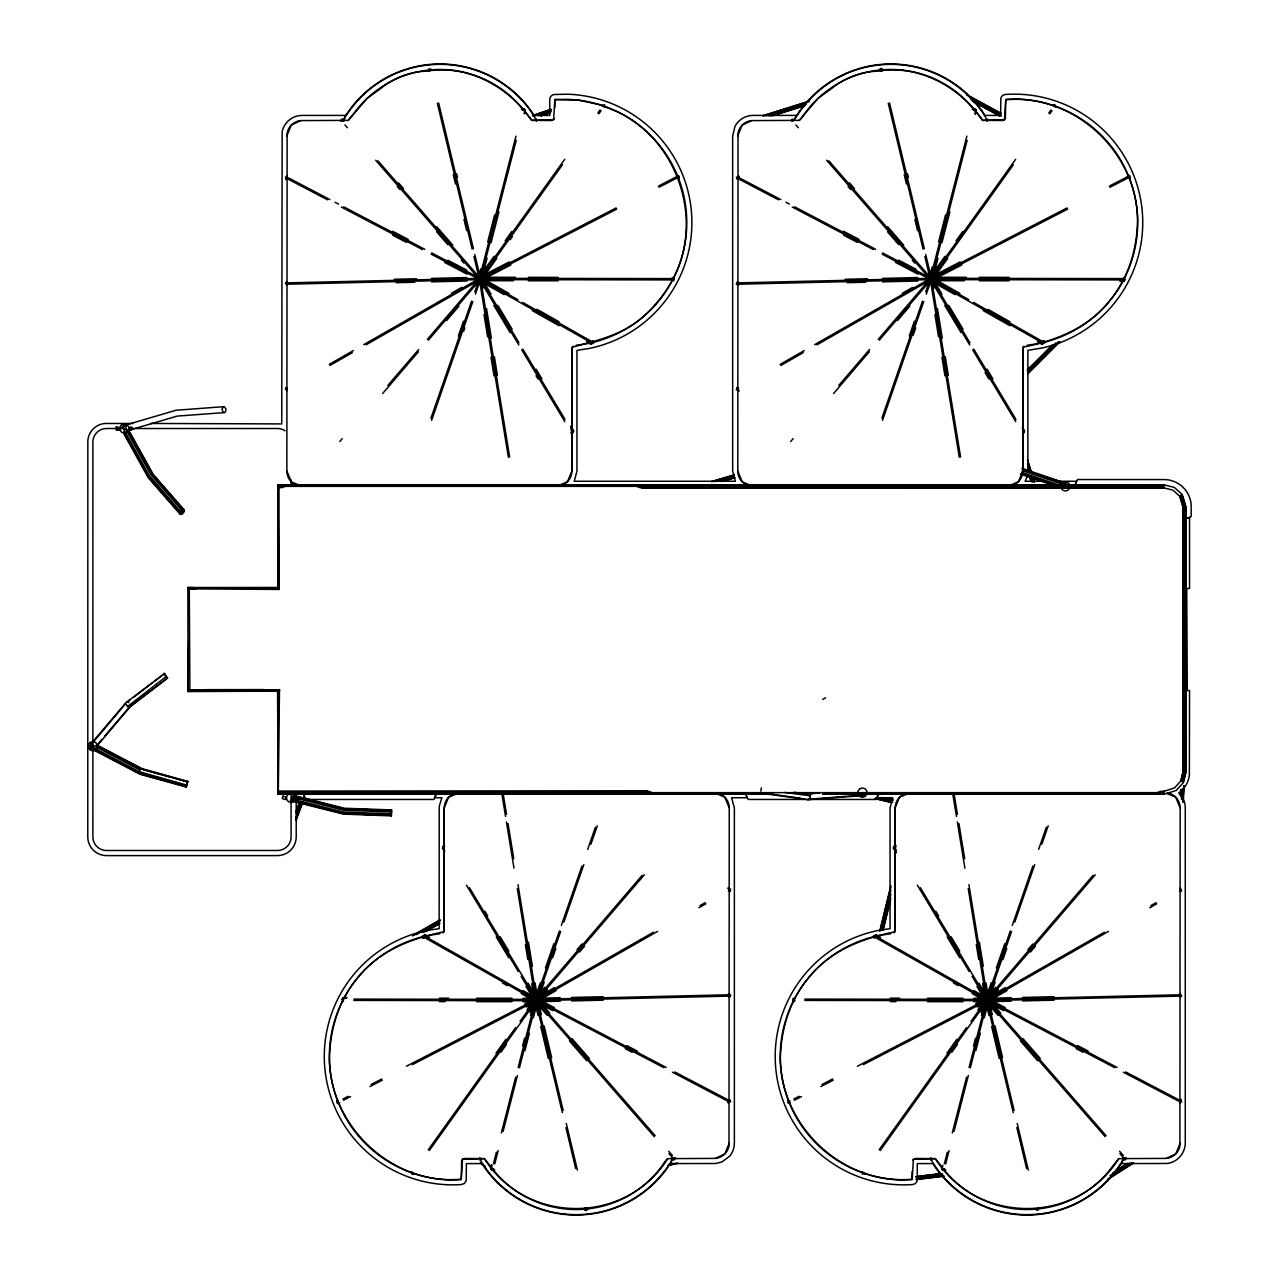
<?xml version="1.0" encoding="UTF-8"?>
<svg xmlns="http://www.w3.org/2000/svg" width="1279" height="1279" viewBox="0 0 1279 1279"><rect width="100%" height="100%" fill="white"/><g stroke="black" fill="none" stroke-linecap="round" stroke-linejoin="round"><path stroke-width="1.5" d="M772.964 794.163L278.167 794.163L278.23 691.14L187.853 691.555L188.652 641.387M278.262 485.892L278.262 489.809L278.167 484.837L1164.018 484.821L1174.362 487.427L1182.292 494.653L1185.953 506.756L1185.953 772.228L1183.363 782.572L1176.136 790.518L1164.45 794.099L824.875 793.875M279.43 589.091L278.454 589.043L278.167 484.837M554.846 107.516L554.846 99.554L567.364 99.314A123.36 123.36 0 0 1 587.397 343.619L576.189 345.266M912.183 1171.484L912.167 1179.446L899.665 1179.686A123.36 123.36 0 0 1 879.632 935.381L890.823 933.734M1022.768 469.121L1022.784 348.815A3.405 3.405 0 0 1 1024.047 346.161M1027.884 471.136L1027.884 350.35L1043.328 347.76A128.46 128.46 0 0 0 1141.364 203.873A128.46 128.46 0 0 0 1005.981 94.422L1004.111 94.726A5.1 5.1 0 0 0 1000.817 98.307L1000.658 115.414L984.574 115.414A111.449 111.449 0 0 0 797.249 115.414L752.995 115.414A20.448 20.448 0 0 0 735.041 126.285L732.659 135.878L732.659 471.008L735.409 481.256L574.207 481.256L576.973 471.136L576.973 350.35L588.452 348.607A128.46 128.46 0 0 0 567.524 94.214L554.255 94.486A5.1 5.1 0 0 0 549.746 99.298L549.746 115.414L533.663 115.414A111.449 111.449 0 0 0 346.321 115.414L302.084 115.414A20.432 20.432 0 0 0 282.147 131.769L281.748 423.909L150.522 423.461M1183.187 648.485L1183.187 506.804L1179.83 495.916M1182.643 496.652L1185.665 506.772L1185.665 772.228L1183.187 782.284M479.881 277.255L479.961 280.693L513.471 280.74M480.009 280.693L480.009 277.255L515.341 277.303M523.095 998.291L536.109 998.307L536.237 1000.674L536.237 1001.745L523.095 1001.729M673.346 279.909C673.09 272.491 671.843 284.306 673.346 279.909L480.025 279.637M974.006 1001.729L987.02 1001.745L987.02 998.307L1011.241 997.732M1120.132 281.38L1123.841 281.38L1123.586 277.543M1164.05 485.125L278.183 485.125L278.23 587.86M279.094 693.554L279.493 689.541L278.167 794.163M248.014 588.356L277.751 588.42L278.438 486.819L284.418 486.819M794.131 792.261L809.559 794.323L810.342 797.68L808.04 799.679L760.589 793.188L764.49 793.156M676.895 175.383L678.861 178.692L677.262 176.39M790.134 1103.617L788.168 1100.308L789.767 1102.61M964.382 280.74L930.92 280.693L930.92 277.255L927.067 277.351M290.381 800.75L343.491 814.131L391.342 815.89L391.566 809.927L344.371 808.248L295.593 795.922M822.845 794.163L1164.002 794.179L1164.082 792.165M1164.002 794.179L1164.05 791.397M278.502 791.413L647.478 791.109M1180.533 795.762L1180.837 789.814M1180.837 795.378L1181.156 789.431M1181.412 799.135L1181.924 789.223M1182.356 799.183L1182.867 789.271M1182.963 802.253L1183.842 785.594M1183.267 801.869L1184.114 786.009M584.583 1209.183A106.349 106.349 0 0 1 490.688 1166.512L484.405 1158.63L464.661 1158.47L462.502 1159.254L461.255 1179.446L448.737 1179.686A123.36 123.36 0 0 1 423.653 936.5M882.446 69.817A106.349 106.349 0 0 1 976.341 112.488L982.624 120.37L1002.352 120.53L1004.511 119.746L1005.758 99.554L1018.276 99.314A123.36 123.36 0 0 1 1043.376 342.5M1066.654 485.812L1066.398 483.542L1021.985 468.338M300.405 485.62L291.404 481.927L286.848 471.088L287.135 132.936A15.316 15.316 0 0 1 300.741 120.594L348.272 120.37L354.571 112.488A106.349 106.349 0 0 1 429.552 69.993M751.317 485.62L742.316 481.927L737.775 471.088L738.047 132.936A15.316 15.316 0 0 1 751.668 120.594L799.183 120.37L800.862 119.219M715.696 793.38L724.713 797.073L729.254 807.912L728.982 1146.064A15.316 15.316 0 0 1 715.361 1158.406L667.83 1158.63L666.167 1159.781M1166.624 793.38L1175.625 797.073L1180.165 807.912L1179.893 1146.064A15.316 15.316 0 0 1 1166.272 1158.406L1118.741 1158.63L1112.458 1166.512A106.349 106.349 0 0 1 1037.477 1209.007M436.123 792.996L433.965 799.455L305.953 799.455M878.369 792.996L876.211 799.455L748.199 799.455L746.328 795.858M764.986 793.108L278.262 793.108L278.518 791.125M287.151 285.265L287.072 281.828M737.328 282.899C738.718 278.47 737.775 290.317 737.328 282.899L930.792 278.326L1124.273 278.598M729.701 996.101C728.295 1000.53 729.254 988.683 729.701 996.101L536.237 1000.674M1179.877 993.735L1179.957 997.172M761.325 787.848L760.877 791.141M346.897 997.62L343.188 997.62L343.443 1001.457M91.081 744.282L90.393 747.671L91.496 748.902L140.035 774.259L186.19 787.065L187.773 781.325L142.273 768.727L97.684 745.417M186.19 787.065L187.773 781.325M277.255 691.188L278.23 691.14L278.262 793.108M1181.732 781.373L1183.954 772.212L1183.954 506.772L1180.421 495.421M1182.563 781.821L1184.898 772.228L1184.898 506.772L1181.236 494.925M879.744 931.096L890.887 885.564M880.112 930.84L890.792 887.194M881.103 929.993L890.855 890.136M882.03 930.217L890.839 894.165M882.83 930.201L890.712 897.938M883.181 929.929L890.616 899.569M1180.997 781.117L1183.187 772.212L1183.187 506.788M1183.027 782.588L1185.665 772.228L1185.665 506.756M121.889 428.273L123.535 425.651L176.086 410.239L223.841 406.674L225.999 408.577L225.472 411.95L224.289 412.605L177.189 416.091L128.923 430.272M480.776 268.878L478.298 278.502L481.639 279.366L487.075 258.182M487.699 241.907L494.621 214.92M479.337 278.742L515.949 136.134M516.236 140.29L480.616 279.078L509.666 457.035M491.04 242.754L498.954 211.914M524.134 113.831L525.109 109.978L521.32 109.291M494.781 1169.709L490.672 1168.638L491.648 1164.801M490.992 1169.022L491.983 1165.169M522.599 1045.886L524.582 1038.164M530.513 1015.046L534.078 999.491M493.454 1163.682L496.412 1152.155M501.352 1132.938L515.677 1077.11M518.155 1067.469L535.501 999.922L517.308 888.585M494.733 1164.002L498.186 1150.556M503.111 1131.339L517.451 1075.511M519.434 1067.805L536.764 1000.258L560.65 931.4M524.95 1050.587L529.394 1033.24M533.359 1017.828L537.804 1000.498L534.462 999.634M932.183 266.959L929.225 278.502L932.551 279.366L937.987 258.182M938.61 241.907L945.549 214.92M966.86 136.134L930.249 278.742L925.724 291.836M967.148 140.29L931.528 279.078L960.577 457.035M941.952 242.754L949.865 211.914M975.046 113.831L976.037 109.978L972.232 109.291M975.365 114.199L976.037 109.978M945.709 1169.709L941.904 1169.022L942.895 1165.169M973.511 1045.886L975.493 1038.164M981.425 1015.046L985.39 999.634L988.715 1000.498L984.27 1017.828M944.366 1163.682L947.339 1152.155M952.263 1132.938L966.588 1077.11M969.066 1067.469L986.413 999.922L968.219 888.585M945.645 1164.002L949.098 1150.556M954.038 1131.339L968.363 1075.511M970.345 1067.805L987.676 1000.258L1011.577 931.4M975.861 1050.587L980.306 1033.24M461.655 1160.277L461.255 1179.446C393.66 1185.457 330.973 1127.982 329.454 1060.387C329.63 1030.746 338.28 1001.137 357.417 978.099C378.568 951.064 411.151 938.418 443.829 931.799L444.245 807.912L448.673 797.185L457.786 793.396M1005.358 118.723L1005.758 99.554C1073.369 93.543 1136.056 151.018 1137.575 218.613C1137.399 248.254 1128.733 277.863 1109.612 300.901C1088.445 327.936 1055.862 340.582 1023.184 347.201L1022.768 471.088L1018.356 481.815L1009.243 485.604M794.355 119.571L792.149 120.658M458.362 335.993L463.51 321.141M431.007 418.057L471.583 301.109M474.813 291.836L479.321 278.838L478.314 278.454M431.599 420.343L472.83 301.54M475.404 294.122L480.552 279.27L481.575 279.589L480.28 283.298M463.542 331.549L464.821 327.84M540.33 982.72L534.542 999.411L537.788 1000.546L544.23 982M545.478 967.883L553.855 943.742M535.549 999.73L559.419 930.968M561.353 925.388L581.945 866.059M587.716 849.4L595.422 827.209M563.879 922.111L583.832 864.636M590.882 844.284L597.309 825.802M552.592 957.859L555.821 948.57M909.273 335.993L914.421 321.141M881.918 418.057L922.495 301.109M882.51 420.343L923.742 301.54M926.316 294.122L931.464 279.27L932.487 279.589L931.192 283.298M913.158 335.258L915.748 327.84M991.241 982.72L985.454 999.411L988.699 1000.546L995.142 982M996.389 967.883L1004.766 943.742M986.461 999.73L1010.33 930.968M1012.265 925.388L1032.856 866.059M1038.628 849.4L1046.334 827.209M1014.791 922.111L1034.743 864.636M1041.809 844.284L1048.22 825.802M1002.864 959.714L1006.733 948.57M436.107 794.803L435.052 797.744L441.894 797.744L439.225 806.282L439.145 928.65L427.666 930.393A128.476 128.476 0 0 0 325.378 1073.145A128.476 128.476 0 0 0 461.127 1184.578L464.261 1183.571L466.211 1180.693L466.371 1163.586L482.455 1163.586A111.449 111.449 0 0 0 669.78 1163.586L715.856 1163.49L721.836 1161.987L729.669 1156.184A20.496 20.496 0 0 0 734.37 1143.122L734.37 807.992L731.604 797.744L747.096 797.744L746.057 794.803M878.353 794.803L877.314 797.744L892.806 797.744L890.056 807.864L890.056 928.65L878.577 930.393A128.46 128.46 0 0 0 776.337 1073.401A128.46 128.46 0 0 0 912.503 1184.562L914.293 1184.082A5.1 5.1 0 0 0 917.267 1179.702L917.283 1163.586L933.366 1163.586A111.449 111.449 0 0 0 1120.692 1163.586L1166.944 1163.474C1177.16 1162.531 1185.217 1153.242 1185.281 1143.122L1185.281 807.864A20.448 20.448 0 0 0 1181.78 796.545L1178.758 793.028L1183.571 788.599A25.516 25.516 0 0 0 1189.374 774.978L1189.534 690.548L1184.418 690.548M1075.447 484.197L1076.502 481.256L1056.742 481.256M91.976 748.727L90.585 747.544L90.601 744.33L126.013 702.555L164.559 673.537L167.565 678.014L130.154 706.839L97.652 745.225M286.832 177.014L285.856 179.652L286.88 178.516M738.75 175.878L737.168 179.396M738.766 176.342L737.791 178.516M728.247 1102.658L729.238 1100.484M728.263 1103.122L729.845 1099.604M1179.574 1102.866L1181.156 1099.348L1180.149 1100.484M586.485 341.749L591.17 344.403L592.817 340.901M429.616 937.251L424.948 934.597L422.853 938.306M1037.397 341.749L1042.081 344.403L1044.176 340.694M880.544 937.251L875.859 934.597L874.212 938.099M295.881 812.069L299.238 803.004M296.28 811.845L299.638 802.764M296.408 813.716L300.437 802.828M298.023 809.351L300.037 803.899M295.945 817.681L301.316 803.164M295.913 819.967L302.627 801.821M296.073 820.399L302.787 802.253M187.565 781.853L140.898 768.791L138.931 771.589L139.091 773.251L186.286 786.505M286.848 135.878L291.276 125.07L300.741 120.594M737.759 135.878L742.188 125.07L751.668 120.594M729.254 1143.122L724.825 1153.93L715.361 1158.406M1180.165 1143.122L1175.737 1153.93L1166.272 1158.406M1027.085 476.651L1025.134 481.256L1042.913 481.256M571.521 432.782L573.679 430.975L570.818 426.179M444.341 851.222L442.422 848.025L444.58 846.218M1022.449 432.782L1024.607 430.975L1022.688 427.778M896.211 852.821L893.334 848.025L895.492 846.218M479.113 280.469L480.712 277.431L477.259 275.625M552.656 1010.618L535.389 1001.569L536.988 998.531L554.255 1007.58M930.041 280.469L931.64 277.431L928.17 275.625M179.843 513.918L181.73 510.161L184.336 510.001L182.449 513.774L179.843 513.918L148.364 477.834L123.663 433.373M291.052 799.999L294.554 793.028M293.594 798.288L296.2 793.076M294.634 797.488L296.376 794.035M1003.583 1010.618L986.301 1001.569L987.9 998.531L1005.166 1007.58M391.342 815.89L391.566 809.927M504.15 294.65L479.145 280.485L480.84 277.495L508.978 293.419M522.919 990.554L536.972 998.515L535.277 1001.505L521.224 993.543M955.061 294.65L930.057 280.485L931.751 277.495L959.889 293.419M973.831 990.554L987.884 998.515L986.189 1001.505L972.136 993.543M794.723 119.091L798.496 112.76A111.881 111.881 0 0 1 983.359 112.84L987.276 120.706M670.276 1163.586L672.434 1157.751L672.13 1160.421L668.517 1166.24A111.881 111.881 0 0 1 483.654 1166.16L479.753 1158.294M1121.203 1163.586L1123.346 1157.751L1123.042 1160.421L1119.445 1166.24A111.881 111.881 0 0 1 934.565 1166.16L930.664 1158.294M591.49 342.884L592.129 341.749M874.884 937.251L875.539 936.116M808.04 799.679L862.654 795.618L865.116 793.364L864.076 794.851L860.607 794.867M794.883 118.579L796.737 115.414M121.601 428.481L122.496 427.026L125.806 426.147M1163.33 791.557L1174.57 787.88L1180.661 781.133L1182.899 772.212L1182.899 506.804L1179.67 496.22L1172.907 490.129L1164.002 487.891L641.482 487.891M1164.45 794.099L1163.57 791.173M345.89 115.414L347.584 112.76A111.881 111.881 0 0 1 532.448 112.84L536.365 120.706M282.499 487.587L278.502 487.587L279.126 589.443L189.276 588.868L189.9 689.669M801.773 117.876L805.482 112.488A106.349 106.349 0 0 1 880.464 69.993M665.24 1161.124L661.547 1166.512A106.349 106.349 0 0 1 586.549 1209.007M478.762 283.027L481.224 280.133L478.618 277.895L494.078 256.28M505.157 240.788L511.792 231.499M564.726 159.315L479.465 278.534L427.378 339.319M597.821 113.048L600.027 109.962M496.876 258.278L481.384 279.941L480.536 279.302L562.488 164.719M598.892 113.815L601.098 110.729M510.161 239.701L512.383 236.599M932.151 280.133L929.529 277.895L944.989 256.28M956.068 240.788L962.719 231.499M929.497 277.927L930.393 278.534L1015.638 159.315M1048.732 113.048L1050.938 109.962M947.787 258.278L932.311 279.941L931.464 279.302L1013.4 164.719M1049.803 113.815L1052.009 110.729M495.98 1053.241L505.94 1039.299M526.98 1009.898L534.718 999.059L537.516 1001.073L539.962 998.212M428.257 1149.757L515.629 1027.597M520.057 1021.377L535.565 999.698M429.328 1150.524L536.636 1000.466M500.984 1052.137L506.516 1044.399M529.778 1011.897L537.516 1001.073L534.878 998.867L544.774 987.324M946.892 1053.241L956.852 1039.299M977.891 1009.898L985.629 999.059L988.411 1001.105L980.689 1011.897M879.169 1149.757L966.54 1027.597M970.985 1021.377L986.477 999.698M880.24 1150.524L987.548 1000.466L1095.24 874.82M951.896 1052.137L957.443 1044.399M521.928 109.355L524.278 108.587L524.838 110.298M602.185 105.549L604.551 104.782L604.551 107.26M288.351 794.083L286.656 796.417L286.656 799.311L288.351 801.645L291.1 802.541L293.85 801.645L295.561 799.311L295.561 796.417L293.85 794.083M881.886 71.176L882.43 69.466L880.975 68.411L879.52 69.466L880.08 71.176M972.839 109.355L975.19 108.587L975.19 111.065M1053.097 105.549L1054.567 104.494L1056.022 106.509M339.686 1102.658L337.32 1103.425L336.777 1101.715L338.232 1100.659M1127.343 176.342L1129.693 175.575L1130.252 177.285L1128.797 178.341M413.916 1173.451L412.462 1174.506L411.007 1172.491M491.823 1167.935L491.823 1170.413L494.19 1169.645M1060.978 484.917L1062.689 482.567L1065.439 481.687L1068.189 482.567L1069.883 484.917M1069.883 487.811L1068.189 490.145L1065.439 491.04L1062.689 490.145L1060.978 487.811M857.649 793.3L855.635 794.771L853.605 793.3M585.142 1207.824L584.583 1209.534L586.038 1210.589L587.493 1209.534L586.949 1207.824M862.478 1171.74L862.478 1174.218L864.828 1173.451M945.101 1169.645L942.735 1170.413L942.191 1168.702M423.301 938.099L423.973 937.251M1043.04 341.749L1043.728 340.901M554.447 118.723L551.441 120.53L531.712 120.37L525.413 112.488M912.582 1160.277L915.572 1158.47L935.317 1158.63L941.6 1166.512M90.058 745.865L125.502 703.834L128.859 707.303L167.565 678.014M98.195 743.723L101.936 739.31M104.43 736.384L130.666 705.544M348.272 120.37L367.297 98.195L380.439 88.779A74.901 74.422 -21.1 0 1 427.234 71.128C468.13 64.27 508.962 86.94 531.712 120.37L553.599 119.746L554.846 99.554L579.435 100.306L599.132 104.558L617.981 112.008C674.704 139.219 701.627 211.962 677.342 269.805C669.812 287.183 658.717 302.675 644.68 315.385C624.76 334.235 597.933 340.342 572.273 347.201L571.857 471.088L567.428 481.815L558.331 485.604M339.75 441.543L342.212 438.681M387.825 385.459L418.713 349.423M382.645 393.516L418.473 351.725M428.369 340.166L480.392 279.477M446.595 320.549L458.969 306.113M799.183 120.37L818.224 98.195L831.35 88.779A74.901 74.422 -21.1 0 1 878.145 71.128C919.041 64.27 959.889 86.94 982.624 120.37L1004.511 119.746M790.662 441.543L793.124 438.681M838.736 385.459L869.624 349.423M878.289 339.319L930.313 278.614M833.572 393.516L869.384 351.725M879.297 340.166L931.304 279.477M897.506 320.549L909.881 306.113M576.941 949.785L581.881 944.014M535.709 999.523L642.09 875.412M536.716 1000.386L644.328 874.82M542.44 995.334L547.38 989.562M579.547 952.024L584.503 946.252M667.83 1158.63C625.991 1225.122 526.101 1225.202 484.405 1158.63L462.502 1159.254M995.686 987.324L985.789 998.867L988.427 1001.073L998.291 989.562M1027.852 949.785L1032.808 944.014M986.621 999.523L1093.001 875.412M1030.474 952.024L1035.414 946.252M1118.741 1158.63C1076.902 1225.122 977.012 1225.202 935.317 1158.63L913.414 1159.254L912.167 1179.446C844.572 1185.457 781.885 1127.982 780.366 1060.387C780.542 1030.746 789.191 1001.137 808.328 978.099C829.495 951.064 862.062 938.418 894.756 931.799L895.156 807.912L899.585 797.185L908.698 793.396M1027.197 370.095L1051.993 345.362M1027.661 370.047L1052.457 345.314M1028.364 370.43L1055.894 342.964M1027.661 372.477L1058.5 341.701M1027.533 373.692L1059.699 341.573M1027.996 373.644L1059.651 342.037M431.79 69.769L428.001 70.441L430.799 70.153M1035.223 1209.231L1039.028 1208.559L1036.23 1208.847M478.634 280.069L481.224 277.815L478.762 274.969M934.214 287.887L929.417 279.893L932.151 277.815L929.673 274.969M547.22 1015.366L534.878 1001.185L537.468 998.931L549.81 1013.096M341.237 120.658L343.587 119.123L341.749 121.249M792.66 121.249L793.651 120.386M674.369 1157.751L672.514 1159.877L674.88 1158.342M998.132 1015.366L985.789 1001.185L988.395 998.931L978.931 983.135M1125.28 1157.751L1123.426 1159.877L1125.792 1158.342M127.26 706.775L165.87 676.719L166.957 677.774M188.125 691.427L187.853 587.445L208.381 588.276M130.426 699.709L127.308 702.091L128.907 702.619M133.528 697.327L152.137 683.05M155.239 680.668L164.559 673.537M1115.608 1170.829L1127.071 1163.474M1112.746 1172.987L1127.502 1163.554M1110.044 1175.625L1129.709 1163.043M1110.556 1176.424L1131.867 1162.803M1107.518 1179.27L1133.226 1162.835M1109.053 1178.646L1133.642 1162.915M571.073 432.014L573.679 430.975M528.003 983.135L537.596 999.107L534.654 1000.881L526.021 986.493M895.955 846.986L893.334 848.025M412.797 935.445L440.072 919.841M412.653 935.86L439.928 920.256M416.267 934.677L440.136 921.024M421.862 932.567L438.905 922.83M424.116 932.167L439.464 923.39M426.259 931.272L439.896 923.486M451.423 293.307L461.799 287.375M329.263 364.355L353.372 350.558M363.716 344.659L479.561 278.438L479.065 277.511M329.902 365.49L352.301 352.684M366.098 344.802L480.217 279.589L480.776 280.501L477.323 282.467M902.334 293.307L912.71 287.375M780.174 364.355L804.283 350.558M814.627 344.659L930.472 278.438L929.977 277.511M780.829 365.49L803.212 352.684M817.009 344.802L931.128 279.589L931.688 280.501M554.335 987.644L535.341 998.499L537.036 1001.489L556.045 990.633M653.457 932.215L535.885 999.411L353.883 999.107M699.965 905.644L705.129 902.686M536.54 1000.562L657.566 931.384M698.894 907.77L705.784 903.837M1005.246 987.644L986.253 998.499L987.964 1001.489L1006.957 990.633M986.812 999.411L1104.385 932.215M1150.876 905.644L1156.04 902.686M987.452 1000.562L1108.477 931.384M1149.821 907.77L1156.696 903.837M929.417 279.893L932.375 278.119L941.968 294.09M825.563 697.806L822.669 699.421M90.601 744.33L92.024 743.547M223.841 406.674L222.002 408.864L223.01 412.126L224.289 412.605M509.314 261.891L479.225 277.415L480.792 280.485L510.897 264.945M616.126 207.949L479.737 278.358L286.416 282.899M658.477 186.079L677.902 176.054M480.328 279.525L616.734 209.117M659.085 187.246L678.509 177.221M960.225 261.891L930.137 277.415L931.704 280.485L961.808 264.945M930.648 278.358L1067.038 207.949M1109.405 186.079L1128.813 176.054C1132.011 182.737 1125.664 172.761 1128.813 176.054M931.256 279.525L1067.645 209.117M1109.996 187.246L1129.421 177.221M524.694 1003.999L535.309 998.515L536.892 1001.585L526.277 1007.053M342.9 1099.045L348.192 1096.311M371.134 1084.464L381.718 1078.996M406.434 1066.238L535.773 999.475M343.507 1100.212L350.558 1096.567M369.983 1086.542L382.325 1080.163M412.334 1064.672L536.381 1000.642M975.605 1003.999L986.221 998.515L987.804 1001.585L977.188 1007.053M793.811 1099.045L799.103 1096.311M822.045 1084.464L832.629 1078.996M857.346 1066.238L986.685 999.475M794.419 1100.212L801.469 1096.567M820.894 1086.542L833.237 1080.163M863.245 1064.672L987.292 1000.642L1180.613 996.101M1066.398 483.542L1023.216 469.393M881.711 70.153C886.091 68.171 875.619 70.665 880.432 70.473M585.318 1208.847C580.922 1210.829 591.41 1208.335 586.597 1208.527M819.759 792.852L806.777 794.259L810.63 793.987M976.357 110.362L973.543 110.09M490.672 1168.638L493.47 1168.91M532.608 115.494L551.185 109.211M532.336 115.893L550.929 109.61M535.389 115.686L550.945 110.41M538.251 115.718L551.249 111.305M540.569 115.734L550.578 112.344M541.017 115.893L550.322 112.744M286.848 176.23L285.393 177.285L286.848 179.3M286.848 282.019L285.393 283.075L286.848 285.089M676.975 175.575L679.341 176.342L678.781 178.053L676.975 178.053M286.848 387.809L285.393 388.864L286.848 390.878M672.035 278.023L674.385 278.79L673.825 280.501L672.035 280.501M738.67 284.785L736.304 284.018L736.864 282.307L738.67 282.307M738.67 390.575L736.304 389.807L736.864 388.097L738.67 388.097M1123.841 280.788L1125.296 279.733L1123.841 277.719M1022.784 433.597L1024.239 432.542L1023.68 430.831M444.245 845.403L442.79 846.458L443.349 848.169M870.152 793.875L868.345 793.875M343.188 998.212L341.717 999.267L343.188 1001.281M728.359 888.425L730.709 889.193L730.165 890.903L728.359 890.903M728.359 994.215L730.709 994.982L730.165 996.693L728.359 996.693M794.994 1000.977L792.644 1000.21L793.188 998.499L794.994 998.499M1180.165 891.191L1181.636 890.136L1180.165 888.122M790.038 1103.425L787.688 1102.658L788.248 1100.947L790.038 1100.947M1180.165 996.981L1181.636 995.925L1180.165 993.911M1180.165 1102.77L1181.636 1101.715L1180.165 1099.7M763.115 115.59L809.591 100.993M762.892 115.973L809.367 101.377M765.785 115.861L805.69 103.327M768.791 115.909L805.978 104.239M771.077 116.005L804.539 105.486M773.331 115.59L804.923 105.677M711.38 481.543L734.13 474.861M711.923 481.687L733.746 475.276M714.705 481.671L733.666 476.092M718.766 481.464L733.938 477.003M721.164 481.559L734.45 477.643M723.61 481.144L734.993 477.786M534.046 1000.37L537.835 999.698L541.401 1014.631M480.28 272.923L481.623 278.534L478.282 279.334L481.671 278.742L482.87 286.16M931.208 272.923L932.535 278.534L929.193 279.334L932.583 278.742L933.798 286.16M534.078 1000.514L537.835 999.666L535.118 983.007M988.971 1015.43L985.406 1000.466L988.747 999.666L986.029 983.007M668.741 1164.354L672.594 1163.41M668.102 1165.297L676.431 1163.266M668.485 1165.505L678.126 1163.155M992.312 1014.631L988.747 999.666L985.358 1000.258L982.64 983.567M1027.101 345.266L1038.308 343.619M428.721 935.381L439.912 933.734M916.084 1176.52L939.809 1173.658M915.684 1176.872L942.255 1173.642M916.915 1177.495L942.607 1174.378M917.043 1178.439L942.719 1175.321M915.988 1179.334L943.646 1175.977M916.451 1179.574L944.126 1176.216M809.447 799.151L864.236 794.914M394.268 279.286L416.586 278.758M431.487 278.406L466.851 277.559M286.448 284.226L479.913 279.637M396.202 282.675L414.812 282.243M431.567 281.844L466.947 281.012M845.179 279.286L867.498 278.758M882.398 278.406L917.778 277.559M737.359 284.226L930.824 279.637L1124.257 279.909M847.114 282.675L865.723 282.243M882.478 281.844L917.858 281.012M560.33 997.732L536.141 998.307L536.077 1000.69L536.093 1001.745L560.41 1001.169M571.505 997.46L603.16 996.709M536.205 999.363L729.669 994.774M571.585 1000.913L603.24 1000.162M1022.417 997.46L1054.072 996.709M1180.581 994.774L987.116 999.363L804.795 999.107M1011.321 1001.169L987.148 1001.745L987.068 998.307L974.006 998.291M1022.497 1000.913L1054.152 1000.162M188.125 587.573L277.191 587.445L277.751 588.42M195.959 589.203L189.276 588.868M205.759 689.653L263.266 689.573M188.029 691.299L191.994 691.299M132.68 423.461L104.894 423.477A18.705 18.705 0 0 0 87.835 440.536L87.771 836.882A18.721 18.721 0 0 0 106.237 855.603L277.495 855.603A18.737 18.737 0 0 0 296.216 836.882L296.216 801.661M126.365 428.513L106.493 428.513A13.605 13.605 0 0 0 92.871 442.118L92.871 836.882A13.605 13.605 0 0 0 106.493 850.487L277.495 850.487A13.605 13.605 0 0 0 291.1 836.882L291.1 793.012M132.329 428.513L277.495 428.513A13.605 13.605 0 0 1 285.057 430.799M278.326 485.892L1164.066 485.892M643.289 486.356L278.342 486.356L278.342 586.469M637.47 486.835L1164.066 486.835M639.5 487.587L1164.05 487.603M1184.418 588.452L1189.534 588.452L1189.534 517.419L1184.194 518.666A11.047 11.047 0 0 0 1191.229 516.332L1191.133 504.438A27.227 27.227 0 0 0 1164.002 479.561L1077.589 479.545L1075.719 483.142A11.063 11.063 0 0 0 1075.287 485.269M278.47 791.413L649.412 791.397M1159.973 791.397L1163.97 791.397M278.358 792.165L651.347 792.165M1157.959 792.165L1163.938 792.165M647.19 792.644L1162.051 792.644M806.873 793.108L810.854 793.108M822.829 793.108L1163.938 793.108M278.183 793.875L772.948 793.875L278.214 793.875L277.559 691.539M806.857 793.875L810.854 793.875M822.813 793.875L1163.97 793.875M806.873 794.163L810.87 794.163M301.396 797.744L304.85 797.744L303.81 794.803M966.253 277.303L930.92 277.255L930.872 280.693M979.282 277.319L1009.035 277.367M528.371 277.319L558.124 277.367M480.041 278.31L673.346 278.598M979.282 280.772L1009.035 280.804M1120.388 280.98L1124.097 280.98M528.355 280.772L558.124 280.804M188.029 587.701L277.255 587.812M189.995 689.797L279.43 689.909M189.452 690.324L278.934 690.516M890.312 998.164L899.617 998.18M927.499 998.212L962.863 998.275M342.916 998.02L346.625 998.02M439.4 998.164L448.689 998.18M476.587 998.212L511.936 998.275M804.795 1000.418L986.988 1000.69M353.883 1000.418L536.077 1000.69L663.833 1067.693M890.312 1001.601L895.892 1001.617M927.499 1001.665L962.847 1001.713M439.4 1001.601L444.98 1001.617M476.587 1001.665L511.936 1001.713M364.387 809.559L383.988 810.246M355.962 814.068L377.769 814.835M391.262 810.486L343.779 808.728L294.794 796.321M391.038 811.973L343.252 810.167L292.14 797.185M390.974 813.812L342.964 811.973L291.692 798.959M391.086 815.299L343.06 813.492L291.74 800.51M1055.814 107.228L1052.825 104.798L1054.871 106.717M411.198 1171.772L414.188 1174.202L412.158 1172.283M123.535 425.651L126.333 426.978M91.496 748.902L93.127 749.11M784.778 792.452L810.39 795.842M804.283 793.188L808.184 793.731M768.327 793.699L800.91 798.272M887.082 798.384L892.838 799.727M881.727 797.409L893.222 800.126M879.92 797.776L891.415 800.494M875.859 797.792L891.207 801.405M875.412 798.48L892.662 802.541M874.884 798.656L890.216 802.269M296.104 796.641L339.175 807.481M291.18 800.366L332.748 810.806M336.521 811.749L344.067 813.652M522.631 110.09L525.109 109.978M944.398 1168.91L941.904 1169.022M861.007 795.17L862.654 795.618M169.164 776.817L143.216 769.718L104.223 749.446M172.857 777.84L187.693 781.901M186.398 786.537L141.409 774.195L100.018 752.692M186.638 785.066L138.931 771.589L90.233 745.913M793.795 119.283L792.005 119.283L791.445 120.993M738.67 176.518L736.304 177.285L737.759 179.3M1043.12 341.013L1044.575 343.012L1042.225 343.779M591.314 343.779L593.664 343.012L593.104 341.301M570.962 433.309L573.312 432.542L572.768 430.831M896.067 845.691L893.701 846.458L894.261 848.169M875.715 935.221L873.349 935.988L873.909 937.699M424.804 935.221L422.438 935.988L423.893 937.987M729.254 1099.7L730.709 1101.715L728.359 1102.482M1022.033 474.061L1051.29 484.07M1020.53 474.109L1051.658 484.773M1022.321 469.009L1066.782 484.277M1022.241 470.512L1064.799 485.173M1021.793 472.303L1060.515 485.636M1021.138 473.678L1056.038 485.668M931.464 279.27L929.241 278.454M479.321 278.838L480.552 279.27M843.516 231.243L859.04 239.381M898.801 260.229L916.084 269.277M737.743 177.014L780.798 199.572M785.961 202.274L789.399 204.08M794.563 206.798L875.731 249.325M882.654 252.954L931.112 278.358M737.136 178.165L778.463 199.828M792.245 207.054L873.381 249.581M882.046 254.121L930.504 279.525M843.644 235.192L857.458 242.434M895.476 262.371L917.938 274.138M392.589 231.243L408.129 239.381M447.89 260.229L466.899 270.189M288.542 177.909L329.87 199.572M335.034 202.274L338.487 204.08M343.651 206.798L424.82 249.325M431.742 252.954L480.201 278.358M286.208 178.165L327.552 199.828M341.317 207.054L422.47 249.581M431.119 254.121L479.593 279.525L592.289 343.348M392.717 235.192L406.53 242.434M444.564 262.371L467.027 274.138M1077.749 1045.614L1088.109 1051.05M1117.079 1067.437L987.436 999.475L874.74 935.652M1125.696 1071.946L1180.805 1100.835M986.828 1000.642L1114.744 1067.693M1123.362 1072.202L1178.471 1101.091M1076.151 1048.668L1083.057 1052.281M90.393 747.671L139.091 773.251M626.838 1045.614L637.198 1051.05M536.525 999.475L666.167 1067.437M674.784 1071.946L729.893 1100.835M672.45 1072.202L729.286 1101.986M625.239 1048.668L632.146 1052.281M96.069 745.225L140.898 768.791M92.823 745.193L139.619 769.878M966.924 94.758L1001.297 113.447M967.084 95.174L1000.865 113.543M969.386 97.3L1000.322 114.119M970.665 99.075L1001.585 115.893M972.184 100.769L999.682 115.718M974.054 102.128L999.842 116.133M988.027 309.358L1009.898 321.748M931.24 278.422L968.827 299.718M973.527 302.372L1043.856 342.196M930.6 279.573L1043.2 343.348M983.199 310.589L1009.755 325.633M1038.916 342.132L1042.529 344.179M537.116 309.358L558.987 321.748M480.328 278.422L517.915 299.718M522.615 302.372L592.944 342.196M532.288 310.589L558.843 325.633M588.004 342.132L591.617 344.179M875.412 934.821L879.025 936.867M874.085 936.804L986.701 1000.578M953.367 982.911L958.051 985.581M424.5 934.821L428.113 936.867M423.813 935.652L536.429 999.427M423.173 936.804L535.773 1000.578M502.439 982.911L507.139 985.581M738.814 391.182L736.704 387.489L738.814 390.719M728.199 887.818L730.309 891.511L728.215 888.281M1065.631 484.277L1067.198 485.253M478.586 277.927L480.536 279.302M930.393 278.534L931.464 279.302M602.889 105.965L605.383 107.26L602.105 105.214M864.14 1173.035L861.646 1171.74L864.908 1173.786M480.392 1162.771L485.572 1166.624M480.472 1163.187L485.141 1166.672M181.234 509.618L183.824 512.559M179.843 510.817L182.449 513.774M184.544 511.12L153.48 475.772L129.962 433.597M149.531 478.522L161.298 491.935M163.92 494.909L169.148 500.872M171.77 503.862L180.915 514.286M184.336 510.001L153.256 474.445L129.787 432.142M849.448 182.849L854.388 188.509M887.69 226.751L903.741 245.2M828.824 160.77L931.32 278.486M795.842 124.894L798.304 127.724M826.602 160.227L930.329 279.35L969.754 345.01M848.089 186.526L850.551 189.356M887.562 231.851L898.673 244.625M912.279 260.229L914.741 263.058M398.536 182.849L403.461 188.509M436.778 226.751L452.83 245.2M377.913 160.77L480.408 278.486M344.93 124.894L347.392 127.724M375.69 160.227L479.417 279.35L518.842 345.01M397.177 186.526L399.64 189.356M436.651 231.851L447.762 244.625M461.351 260.229L463.829 263.058M1000.722 1013.096L988.395 998.931L985.565 1000.881L976.932 986.493M1022.96 1038.644L1040.259 1058.484M1106.095 1135.72L987.612 999.65L920.368 887.658M1119.637 1151.276L1123.33 1155.513M986.621 1000.514L1105.104 1136.583M1119.876 1153.546L1124.801 1159.206M1020.37 1040.898L1037.653 1060.755M183.249 509.634L152.089 473.758L127.692 429.536M572.049 1038.644L589.331 1058.484M536.684 999.65L655.184 1135.72M668.725 1151.276L672.418 1155.513M535.693 1000.514L654.193 1136.583M668.965 1153.546L673.889 1159.206M569.459 1040.898L586.741 1060.755M179.62 512.799L148.124 476.491L123.487 431.902M181.73 510.161L150.426 473.981L125.981 429.536M180.355 511.36L148.908 475.021L122.496 427.026M165.87 676.719L163.936 673.298M1180.181 890.408L1181.22 891.511L1180.165 888.905M286.848 388.592L285.793 387.489L286.864 390.095M431.519 69.466L429.168 68.698L429.168 71.176M1037.861 1207.824L1037.861 1210.302L1035.494 1209.534M1164.05 793.923L1163.346 792.341M948.682 305.297L963.087 329.279M987.052 369.215L992.808 378.792M1022.193 427.746L1024.399 431.407M969.914 342.74L931.48 278.694L925.692 254.409M973.767 349.135L1015.91 419.352M972.632 349.806L1015.75 421.622M944.765 305.457L961.089 332.652M985.07 372.589L988.891 378.968M935.748 911.208L938.626 915.988M951.08 936.756L959.73 951.144M894.373 846.89L896.275 850.087M917.331 885.148L969.162 971.496M972.056 976.309L986.461 1000.306L1013.256 1112.602M893.541 847.593L896.419 852.374M947.179 936.931L959.65 957.715M491.056 294.09L481.464 278.119L478.506 279.893L483.302 287.887M497.771 305.297L512.176 329.279M536.141 369.215L541.896 378.792M570.61 426.626L573.472 431.407M519.002 342.74L480.552 278.694L474.781 254.409M522.839 349.135L564.998 419.352M570.738 428.913L572.656 432.11M521.72 349.806L564.822 421.622M493.854 305.457L510.177 332.652M536.061 375.786L537.979 378.968M484.837 911.208L487.715 915.988M500.169 936.756L508.802 951.144M469.457 887.658L536.668 999.634M466.419 885.148L518.251 971.496M521.145 976.309L535.549 1000.306L562.344 1112.602M442.63 847.593L444.82 851.254M496.268 936.931L508.738 957.715M930.472 278.438L931.128 279.589M479.561 278.438L480.217 279.589M125.774 435.979L140.019 461.495M141.921 464.901L147.629 475.117M304.066 795.858L305.313 798.256M1027.645 459.928L1031.593 472.926M1033.304 478.49L1034.423 482.199M1027.501 460.488L1031.466 473.486M1032.601 477.195L1034.008 481.815M1027.517 463.19L1029.787 470.608M1032.057 478.026L1033.176 481.751M1027.756 467.171L1028.876 470.88M1030.586 476.459L1032.281 482.023M1029.659 476.06L1031.354 481.623M1029.243 475.676L1030.938 481.24M907.546 173.8L908.426 177.525M889.544 102.975L924.349 248.797M888.265 103.279L923.07 249.101M924.861 256.599L930.217 279.046M904.189 174.599L906.427 183.936M914.901 219.46L917.587 230.684M994.998 1025.854L1002.592 1057.669M987.724 999.954L1014.087 1110.428M1017.205 1123.49L1028.332 1170.125M1016.821 1127.534L1026.621 1168.574M991.641 1026.637L999.235 1058.468M456.619 173.8L457.514 177.525M438.633 102.975L473.438 248.797M437.354 103.279L472.159 249.101M473.949 256.599L479.305 279.046M453.278 174.599L455.5 183.936M463.989 219.46L466.675 230.684M544.071 1025.854L551.681 1057.669M536.796 999.954L563.176 1110.428M566.293 1123.49L577.421 1170.125M565.91 1127.534L575.694 1168.574M534.478 1000.466L538.059 1015.43M540.729 1026.637L548.323 1058.468M937.427 308.431L942.271 338.136M945.293 356.697L948.315 375.243M930.233 279.158L959.282 457.258M934.933 314.554L938.562 336.841M941.904 357.257L944.925 375.802M979.362 942.159L983.311 966.3M954.118 794.003L957.443 814.355M958.946 823.596L964.686 858.737M968.906 884.668L987.692 999.842M952.823 794.211L956.452 816.418M957.347 821.965L964.894 868.201M976.277 944.573L978.691 959.426M486.516 308.431L491.36 338.136M494.381 356.697L497.403 375.243M479.321 279.158L508.371 457.258M484.022 314.554L487.651 336.841M490.992 357.257L494.014 375.802M528.451 942.159L532.384 966.3M503.207 794.003L506.532 814.355M508.035 823.596L513.774 858.737M517.995 884.668L536.78 999.842M501.912 794.211L505.541 816.418M506.436 821.965L513.982 868.201M525.365 944.573L527.779 959.426M531.712 983.567L534.446 1000.258M986.924 118.579L987.228 121.249M930.712 1157.751L931.016 1160.421M536.013 118.579L536.317 121.249M479.801 1157.751L480.105 1160.421M278.502 487.587L278.454 589.043M277.751 690.58L278.183 756.321M1186.768 588.58L1187.056 690.5M1186.209 588.596L1186.496 690.484M1184.994 686.455L1185.009 690.436M278.183 485.125L278.183 491.056M1126.495 1158.007L1125.04 1160.005L1123.586 1158.007M675.584 1158.007L674.129 1160.005L672.658 1158.007M343.443 120.993L341.989 118.995L340.534 120.993M291.1 479.993L291.1 485.988M278.342 690.548L278.342 792.644M904.541 793.843A15.316 15.316 0 0 0 895.156 807.912L895.156 930.185A3.405 3.405 0 0 1 893.893 932.839M1035.494 1209.183A106.349 106.349 0 0 1 942.655 1167.903M1167.759 792.916A15.316 15.316 0 0 1 1180.165 807.912M453.629 793.843A15.316 15.316 0 0 0 444.245 807.912L444.245 930.185A3.405 3.405 0 0 1 442.982 932.839M719.725 793.779A15.316 15.316 0 0 1 729.254 807.912M1022.497 473.949A15.316 15.316 0 0 1 1013.4 485.157M747.304 485.221A15.316 15.316 0 0 1 737.775 471.088M562.488 485.157A15.316 15.316 0 0 0 571.857 471.088L571.857 348.815A3.405 3.405 0 0 1 573.136 346.161M431.535 69.817A106.349 106.349 0 0 1 524.374 111.097M296.376 485.221A15.316 15.316 0 0 1 286.848 471.088M793.667 999.091C793.939 1006.509 795.186 994.694 793.667 999.091M337.256 1100.308L339.207 1104.081L337.256 1100.308M343.811 119.091L343.667 121.249L345.826 115.414L343.811 119.091M116.309 426.786L116.309 430.224L118.819 430.224L119.586 427.841L116.309 426.786M121.617 424.724L119.922 427.058L119.922 429.952L121.617 432.286L124.367 433.181L127.117 432.286L128.811 429.952L128.811 427.058L127.117 424.724L124.367 423.829L121.617 424.724M130.266 427.266L130.266 429.744L132.073 429.744L132.073 427.266L130.266 427.266M90.122 742.475L88.427 744.81L88.427 747.703L90.122 750.038L92.871 750.933L95.621 750.038L97.316 747.703L97.316 744.81L95.621 742.475L92.871 741.58L90.122 742.475M283.043 796.146L282.275 798.528L285.553 799.583L286.32 797.201L283.043 796.146M297.016 796.625L297.016 799.103L298.806 799.103L299.366 797.393L297.016 796.625M859.696 788.855L857.985 791.189L857.985 794.083L859.696 796.433L862.446 797.313L865.196 796.433L866.89 794.083L866.89 791.189L865.196 788.855L862.446 787.96L859.696 788.855"/></g></svg>
